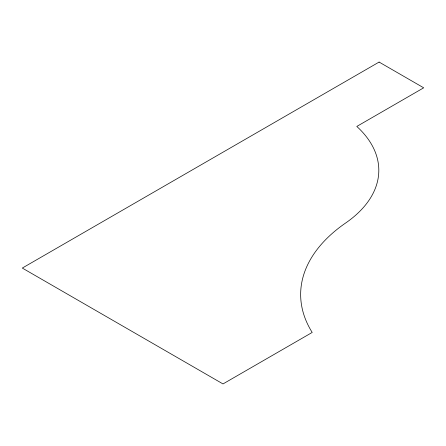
<?xml version="1.0" encoding="UTF-8"?>
<svg xmlns="http://www.w3.org/2000/svg" width="446" height="446" viewBox="0 0 446 446"><rect width="100%" height="100%" fill="white"/><g stroke="black" fill="none" stroke-linecap="round" stroke-linejoin="round"><path stroke-width="0.67" d="M379.1 62.066L22.3 268.063L223 383.934L312.2 332.437A192.878 111.355 0 0 1 345.65 223A142.157 82.075 0 0 0 356.8 126.441L423.7 87.817L379.1 62.066"/></g></svg>
